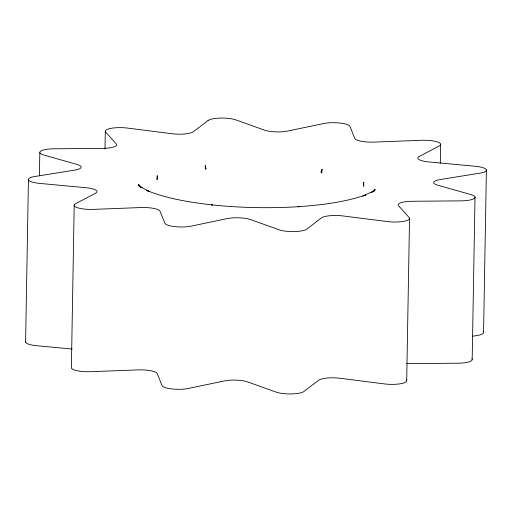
<?xml version="1.0" encoding="UTF-8"?>
<svg xmlns="http://www.w3.org/2000/svg" width="512" height="512" viewBox="0 0 512 512"><rect width="100%" height="100%" fill="white"/><g stroke="black" fill="none" stroke-linecap="round" stroke-linejoin="round"><path stroke-width="0.77" d="M25.6 342.138L28.435 179.795M39.405 175.821L39.814 152.634M74.214 204.986L71.379 367.322A15.706 3.853 1 0 0 90.451 371.712L138.15 369.882A15.706 3.853 1 0 1 157.197 373.574L162.067 385.587A15.706 3.853 1 0 0 172.102 388.966A15.706 3.853 1 0 0 188.32 388.467L224.301 380.941A15.706 3.853 1 0 1 247.674 381.914L276.211 392.122A15.706 3.853 1 0 0 291.456 393.926A15.706 3.853 1 0 0 303.942 391.475L318.566 380.275A15.706 3.853 1 0 1 340.006 378.266L384.563 383.93A15.706 3.853 1 0 0 400.934 383.674A15.706 3.853 1 0 0 406.342 379.936M104.992 149.005L105.299 131.411M406.701 380.589L409.536 218.253M440.301 163.072L440.621 144.678M472.186 359.366L475.021 197.03M483.565 332.205L486.4 169.862M373.734 191.392L374.694 189.504L373.517 191.558M373.069 191.654L375.232 189.478M373.03 191.744L375.053 189.92L371.834 192.154M371.757 192.262L374.003 190.893L362.88 195.994L365.69 194.989C343.936 202.464 320.877 205.037 298.048 206.739L299.174 206.662C269.894 208.48 240.467 207.891 211.283 204.838L212.499 204.966C190.202 202.342 167.661 198.912 146.726 190.458L149.542 191.584L139.174 186.035L141.952 187.859L138.49 185.024L140.454 186.931M472.41 336.262L477.075 335.514A15.706 3.853 1 0 0 483.142 331.552M72.134 349.024L36.557 345.702A15.706 3.853 1 0 1 25.626 341.478M140.947 187.411L138.643 184.582L140.256 186.867M471.795 358.714A15.706 3.853 1 0 1 458.08 363.206L409.446 363.61A15.706 3.853 1 0 0 406.835 363.68M322.061 169.242L321.824 172.832L320.915 172.678L322.061 169.242M363.75 182.49L363.392 186.042L363.75 186.291L363.75 182.49M157.222 175.763L156.826 179.61L157.434 179.334L157.222 175.763M208.058 120.525L193.434 131.725A15.699 3.853 1 0 1 172 133.734L127.437 128.07A15.706 3.853 1 0 0 111.066 128.326A15.706 3.853 1 0 0 105.658 132.064L116.314 143.949A15.706 3.853 1 0 1 102.554 148.39L53.92 148.794A15.706 3.853 1 0 0 40.806 151.04A15.706 3.853 1 0 0 43.923 155.066L77.005 164.442A15.699 3.853 1 0 1 74.611 170.138L34.925 176.486A15.706 3.853 1 0 0 28.589 180.128A15.706 3.853 1 0 0 39.392 183.366L86.035 187.718A15.699 3.853 1 0 1 95.648 193.139L75.546 203.738A15.706 3.853 1 0 0 77.683 207.795A15.706 3.853 1 0 0 93.28 209.376L140.986 207.546A15.706 3.853 1 0 1 160.032 211.232L164.902 223.245A15.706 3.853 1 0 0 174.938 226.63A15.706 3.853 1 0 0 191.149 226.131L227.136 218.605A15.706 3.853 1 0 1 250.509 219.571L279.046 229.779A15.706 3.853 1 0 0 294.291 231.584A15.706 3.853 1 0 0 306.778 229.139L321.402 217.933A15.706 3.853 1 0 1 342.835 215.923L387.398 221.587A15.706 3.853 1 0 0 403.763 221.331A15.706 3.853 1 0 0 409.178 217.594L398.522 205.715A15.706 3.853 1 0 1 412.275 201.267L460.915 200.87A15.706 3.853 1 0 0 474.022 198.624A15.706 3.853 1 0 0 470.912 194.592L437.83 185.222A15.706 3.853 1 0 1 440.224 179.526L479.91 173.171A15.706 3.853 1 0 0 486.246 169.536A15.706 3.853 1 0 0 475.443 166.298L428.8 161.939A15.706 3.853 1 0 1 419.187 156.525L439.283 145.92A15.706 3.853 1 0 0 437.152 141.869A15.706 3.853 1 0 0 421.549 140.282L373.85 142.118A15.706 3.853 1 0 1 354.803 138.426L349.933 126.413A15.706 3.853 1 0 0 339.898 123.034A15.706 3.853 1 0 0 323.68 123.533L287.699 131.059A15.706 3.853 1 0 1 264.326 130.086L235.789 119.878A15.706 3.853 1 0 0 220.544 118.074A15.706 3.853 1 0 0 208.058 120.525M206.067 168.966L205.344 169.037L205.261 165.44L206.067 168.966"/></g></svg>
